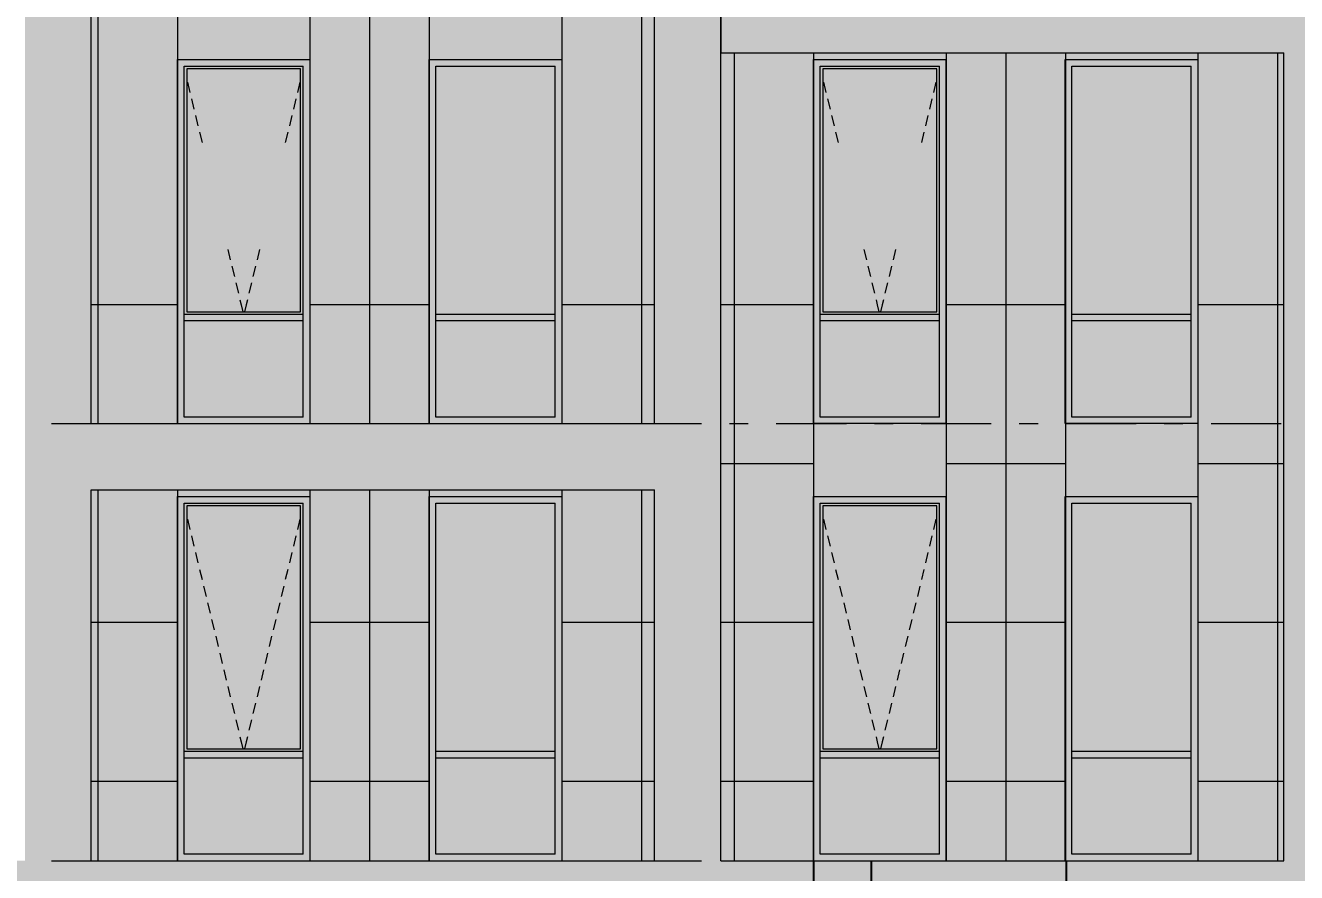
# Model space of a CAD drawing. Header units: millimetres. Extents: x 1499747 to 4230374, y -28481 to 441852.
# Drawn here: x 4030795 to 4040387, y 373938 to 380335 of the extents above; entities that cross this region are included whole.
import ezdxf

# ---------------------------------------------------------------- set-up
doc = ezdxf.new("R2010")
doc.units = ezdxf.units.MM
doc.header["$MEASUREMENT"] = 0
doc.layers.add('FTP Cable', color=130, linetype='Continuous', lineweight=30)
doc.layers.add('Чертеж и Рисунок', color=7, linetype='Continuous')
doc.dimstyles.get("Standard").update_dxf_attribs({"dimtxt": 0.18, "dimasz": 0.18, "dimexe": 0.18, "dimexo": 0.0625, "dimgap": 0.09, "dimtad": 0, "dimtih": 1, "dimtoh": 1, "dimdec": 4, "dimzin": 0, "dimdsep": 46, "dimtxsty": 'Standard', "dimcen": 0.09, "dimadec": 0, "dimazin": 0, "dimtfac": 1, "dimtdec": 4, "dimtofl": 0, "dimtmove": 0, "dimatfit": 3, "dimfxl": 1, "dimtolj": 1, "dimtzin": 0, "dimarcsym": 0})

# ---------------------------------------------------------------- blocks, each defined once
blk = doc.blocks.new('*D1146')
at = {"layer": 'Defpoints', "color": 0, "lineweight": 30, "transparency": 16777216}
for p in [(4037175.8, 374028.4), (4038647.4, 374028.4), (4038647.4, 373687.9)]:
    blk.add_point(p, dxfattribs=at)
at = {"layer": 'FTP Cable', "color": 0, "lineweight": -2, "transparency": 16777216}
for p, q in [((4037175.8, 374028.3), (4037175.8, 373687.7)), ((4038647.4, 374028.3), (4038647.4, 373687.7)), ((4037176, 373687.9), (4037494.9, 373687.9)), ((4038647.3, 373687.9), (4038328.4, 373687.9))]:
    blk.add_line(p, q, dxfattribs=at)
at = {"layer": 'FTP Cable', "color": 0, "lineweight": 30, "transparency": 16777216}
for points in [[(4037176, 373688), (4037176, 373687.9), (4037175.8, 373687.9)], [(4038647.3, 373688), (4038647.3, 373687.9), (4038647.4, 373687.9)]]:
    blk.add_solid(points, dxfattribs=at)
at = {"layer": 'FTP Cable', "color": 0, "lineweight": 25, "transparency": 16777216, "insert": (4037911.6, 373687.9), "char_height": 250, "attachment_point": 5}
blk.add_mtext('\\A1;1472', dxfattribs=at)
blk = doc.blocks.new('*D1147')
at = {"layer": 'Defpoints', "color": 0, "lineweight": 30, "transparency": 16777216}
for p in [(4036742.5, 374028.4), (4037175.8, 374028.4), (4036742.5, 373687.9)]:
    blk.add_point(p, dxfattribs=at)
at = {"layer": 'FTP Cable', "color": 0, "lineweight": -2, "transparency": 16777216}
for p, q in [((4036742.5, 374028.3), (4036742.5, 373687.7)), ((4037175.8, 374028.3), (4037175.8, 373687.7)), ((4036742.5, 373687.9), (4036742.4, 373687.9)), ((4037175.6, 373687.9), (4036742.7, 373687.9))]:
    blk.add_line(p, q, dxfattribs=at)
at = {"layer": 'FTP Cable', "color": 0, "lineweight": 30, "transparency": 16777216}
for points in [[(4036742.7, 373688), (4036742.7, 373687.9), (4036742.5, 373687.9)], [(4037175.6, 373688), (4037175.6, 373687.9), (4037175.8, 373687.9)]]:
    blk.add_solid(points, dxfattribs=at)
at = {"layer": 'FTP Cable', "color": 0, "lineweight": 25, "transparency": 16777216, "insert": (4036408.9, 373687.9), "char_height": 250, "attachment_point": 5}
blk.add_mtext('\\A1;433', dxfattribs=at)

msp = doc.modelspace()

# ---------------------------------------------------------------- hatches: boundary and pattern name
at = {"layer": 'Чертеж и Рисунок', "linetype": 'Continuous', "lineweight": 0, "true_color": 0xbc9a89}
for points in [[(4030792.03753, 399928.41141), (4030792.03753, 374028.37184), (4031292.0383, 374028.37184), (4031292.0383, 399928.41141)], [(4035541.34479, 399928.41141), (4035541.34479, 374028.37184), (4036041.34555, 374028.37184), (4036041.34555, 399928.41141)], [(4040791.65281, 399928.41141), (4040291.65205, 399928.41141), (4040291.65205, 374028.37184), (4040791.65281, 374028.37184)], [(4036042.04555, 380628.38193), (4036042.04555, 380128.38116), (4040291.65205, 380128.38116), (4040291.65205, 380628.38193)], [(4031292.0383, 376828.37612), (4035541.34479, 376828.37612), (4035541.34479, 377328.37688), (4031292.0383, 377328.37688)], [(4044991.95923, 374028.37184), (4021741.89371, 374028.37184), (4021741.89371, 373528.37108), (4044991.95923, 373528.37108)]]:
    msp.add_hatch(color=33, dxfattribs=at).paths.add_polyline_path(points)
at = {"layer": 'Чертеж и Рисунок', "linetype": 'Continuous', "lineweight": 0, "true_color": 0xffffff}
h = msp.add_hatch(color=7, dxfattribs=at)
h.paths.add_polyline_path([(4036041.34555, 374028.37184), (4036741.34658, 374028.37184), (4036741.34658, 376778.37603), (4037741.3482, 376778.37603), (4037741.3482, 374028.37184), (4038641.64958, 374028.37184), (4038641.64958, 376778.37603), (4039641.65102, 376778.37603), (4039641.65102, 374028.37184), (4040291.65213, 374028.37184), (4040291.65213, 380128.38123), (4036042.04557, 380128.38123), (4036042.04557, 380628.38186), (4036741.34658, 380628.38186), (4036741.34658, 383378.38604), (4037741.3482, 383378.38604), (4037741.3482, 380628.38186), (4038641.64958, 380628.38186), (4038641.64958, 383378.38604), (4039641.65102, 383378.38604), (4039641.65102, 380628.38186), (4040291.65213, 380628.38186), (4040291.65213, 386728.39125), (4036041.34555, 386728.39125)])
h.paths.add_polyline_path([(4037741.3482, 383928.38696), (4036741.34658, 383928.38696), (4036741.34658, 386678.39115), (4037741.3482, 386678.39115)], flags=0)
h.paths.add_polyline_path([(4037741.3482, 377328.37694), (4036741.34658, 377328.37694), (4036741.34658, 380078.38113), (4037741.3482, 380078.38113)], flags=0)
h.paths.add_polyline_path([(4039641.65102, 383928.38696), (4038641.64958, 383928.38696), (4038641.64958, 386678.39115), (4039641.65102, 386678.39115)], flags=0)
h.paths.add_polyline_path([(4039641.65102, 377328.37694), (4038641.64958, 377328.37694), (4038641.64958, 380078.38113), (4039641.65102, 380078.38113)], flags=0)
h = msp.add_hatch(color=7, dxfattribs=at)
h.paths.add_polyline_path([(4031292.0383, 377328.37688), (4031941.63928, 377328.37688), (4031941.63928, 380078.38107), (4032941.64084, 380078.38107), (4032941.64084, 377328.37688), (4033841.94223, 377328.37688), (4033841.94223, 380078.38107), (4034841.94371, 380078.38107), (4034841.94371, 377328.37688), (4035541.34478, 377328.37688), (4035541.34478, 383428.3862), (4031292.0383, 383428.3862)])
h.paths.add_polyline_path([(4032941.64084, 380628.38196), (4031941.63928, 380628.38196), (4031941.63928, 383378.38614), (4032941.64084, 383378.38614)], flags=0)
h.paths.add_polyline_path([(4033841.94223, 383378.38614), (4034841.94371, 383378.38614), (4034841.94371, 380628.38196), (4033841.94223, 380628.38196)], flags=0)
at = {"layer": 'Чертеж и Рисунок', "linetype": 'Continuous', "lineweight": 0, "true_color": 0x2e2e2e}
for points in [[(4031941.63929, 379728.38055), (4031991.63937, 379728.38055), (4031991.63937, 380028.38101), (4031941.63929, 380078.38109)], [(4032441.64005, 380078.38109), (4031941.63929, 380078.38109), (4031991.63937, 380028.38101), (4032441.64005, 380028.38101)], [(4032441.64005, 380078.38109), (4032441.64005, 380028.38101), (4032891.64074, 380028.38101), (4032941.64082, 380078.38109)], [(4032941.64082, 379728.38055), (4032941.64082, 380078.38109), (4032891.64074, 380028.38101), (4032891.64074, 379728.38055)], [(4033841.94219, 379728.38055), (4033891.94227, 379728.38055), (4033891.94227, 380028.38101), (4033841.94219, 380078.38109)], [(4034341.94296, 380078.38109), (4033841.94219, 380078.38109), (4033891.94227, 380028.38101), (4034341.94296, 380028.38101)], [(4034341.94296, 380078.38109), (4034341.94296, 380028.38101), (4034791.94364, 380028.38101), (4034841.94372, 380078.38109)], [(4034841.94372, 379728.38055), (4034841.94372, 380078.38109), (4034791.94364, 380028.38101), (4034791.94364, 379728.38055)], [(4036741.34662, 379728.38055), (4036791.3467, 379728.38055), (4036791.3467, 380028.38101), (4036741.34662, 380078.38109)], [(4037241.34739, 380078.38109), (4036741.34662, 380078.38109), (4036791.3467, 380028.38101), (4037241.34739, 380028.38101)], [(4037241.34739, 380028.38101), (4037691.34807, 380028.38101), (4037741.34815, 380078.38109), (4037241.34739, 380078.38109)], [(4037741.34815, 379728.38055), (4037741.34815, 380078.38109), (4037691.34807, 380028.38101), (4037691.34807, 379728.38055)], [(4038641.64953, 379728.38055), (4038691.6496, 379728.38055), (4038691.6496, 380028.38101), (4038641.64953, 380078.38109)], [(4039141.65029, 380078.38109), (4038641.64953, 380078.38109), (4038691.6496, 380028.38101), (4039141.65029, 380028.38101)], [(4039141.65029, 380078.38109), (4039141.65029, 380028.38101), (4039591.65098, 380028.38101), (4039641.65105, 380078.38109)], [(4039641.65105, 379728.38055), (4039641.65105, 380078.38109), (4039591.65098, 380028.38101), (4039591.65098, 379728.38055)], [(4031941.63929, 378328.37841), (4031991.63937, 378328.37841), (4031991.63937, 379728.38055), (4031941.63929, 379728.38055)], [(4032941.64082, 378328.37841), (4032941.64082, 379728.38055), (4032891.64074, 379728.38055), (4032891.64074, 378328.37841)], [(4033841.94219, 378328.37841), (4033891.94227, 378328.37841), (4033891.94227, 379728.38055), (4033841.94219, 379728.38055)], [(4034841.94372, 378328.37841), (4034841.94372, 379728.38055), (4034791.94364, 379728.38055), (4034791.94364, 378328.37841)], [(4036741.34662, 378328.37841), (4036791.3467, 378328.37841), (4036791.3467, 379728.38055), (4036741.34662, 379728.38055)], [(4037741.34815, 378328.37841), (4037741.34815, 379728.38055), (4037691.34807, 379728.38055), (4037691.34807, 378328.37841)], [(4038641.64953, 378328.37841), (4038691.6496, 378328.37841), (4038691.6496, 379728.38055), (4038641.64953, 379728.38055)], [(4039641.65105, 378328.37841), (4039641.65105, 379728.38055), (4039591.65098, 379728.38055), (4039591.65098, 378328.37841)], [(4031941.63929, 378128.37811), (4031991.63937, 378128.37811), (4031991.63937, 378328.37841), (4031941.63929, 378328.37841)], [(4032941.64082, 378128.37811), (4032941.64082, 378328.37841), (4032891.64074, 378328.37841), (4032891.64074, 378128.37811)], [(4033841.94219, 378128.37811), (4033891.94227, 378128.37811), (4033891.94227, 378328.37841), (4033841.94219, 378328.37841)], [(4034841.94372, 378128.37811), (4034841.94372, 378328.37841), (4034791.94364, 378328.37841), (4034791.94364, 378128.37811)], [(4036741.34662, 378128.37811), (4036791.3467, 378128.37811), (4036791.3467, 378328.37841), (4036741.34662, 378328.37841)], [(4037741.34815, 378128.37811), (4037741.34815, 378328.37841), (4037691.34807, 378328.37841), (4037691.34807, 378128.37811)], [(4038641.64953, 378128.37811), (4038691.6496, 378128.37811), (4038691.6496, 378328.37841), (4038641.64953, 378328.37841)], [(4039641.65105, 378128.37811), (4039641.65105, 378328.37841), (4039591.65098, 378328.37841), (4039591.65098, 378128.37811)], [(4031941.63929, 378128.37811), (4031941.63929, 377328.37688), (4031991.63937, 377378.37696), (4031991.63937, 378128.37811)], [(4031991.63937, 378103.37807), (4032441.64005, 378103.37807), (4032441.64005, 378153.37814), (4031991.63937, 378153.37814)], [(4032441.64005, 378153.37814), (4032441.64005, 378103.37807), (4032891.64074, 378103.37807), (4032891.64074, 378153.37814)], [(4032941.64082, 378128.37811), (4032891.64074, 378128.37811), (4032891.64074, 377378.37696), (4032941.64082, 377328.37688)], [(4033841.94219, 378128.37811), (4033841.94219, 377328.37688), (4033891.94227, 377378.37696), (4033891.94227, 378128.37811)], [(4033891.94227, 378103.37807), (4034341.94296, 378103.37807), (4034341.94296, 378153.37814), (4033891.94227, 378153.37814)], [(4034341.94296, 378153.37814), (4034341.94296, 378103.37807), (4034791.94364, 378103.37807), (4034791.94364, 378153.37814)], [(4034841.94372, 378128.37811), (4034791.94364, 378128.37811), (4034791.94364, 377378.37696), (4034841.94372, 377328.37688)], [(4036741.34662, 378128.37811), (4036741.34662, 377328.37688), (4036791.3467, 377378.37696), (4036791.3467, 378128.37811)], [(4036791.3467, 378103.37807), (4037241.34739, 378103.37807), (4037241.34739, 378153.37814), (4036791.3467, 378153.37814)], [(4037241.34739, 378103.37807), (4037691.34807, 378103.37807), (4037691.34807, 378153.37814), (4037241.34739, 378153.37814)], [(4037741.34815, 378128.37811), (4037691.34807, 378128.37811), (4037691.34807, 377378.37696), (4037741.34815, 377328.37688)], [(4038641.64953, 378128.37811), (4038641.64953, 377328.37688), (4038691.6496, 377378.37696), (4038691.6496, 378128.37811)], [(4038691.6496, 378103.37807), (4039141.65029, 378103.37807), (4039141.65029, 378153.37814), (4038691.6496, 378153.37814)], [(4039141.65029, 378153.37814), (4039141.65029, 378103.37807), (4039591.65098, 378103.37807), (4039591.65098, 378153.37814)], [(4039641.65105, 378128.37811), (4039591.65098, 378128.37811), (4039591.65098, 377378.37696), (4039641.65105, 377328.37688)], [(4032441.64005, 377328.37688), (4032441.64005, 377378.37696), (4031991.63937, 377378.37696), (4031941.63929, 377328.37688)], [(4032441.64005, 377328.37688), (4032941.64082, 377328.37688), (4032891.64074, 377378.37696), (4032441.64005, 377378.37696)], [(4034341.94296, 377328.37688), (4034341.94296, 377378.37696), (4033891.94227, 377378.37696), (4033841.94219, 377328.37688)], [(4034341.94296, 377328.37688), (4034841.94372, 377328.37688), (4034791.94364, 377378.37696), (4034341.94296, 377378.37696)], [(4037241.34739, 377328.37688), (4037241.34739, 377378.37696), (4036791.3467, 377378.37696), (4036741.34662, 377328.37688)], [(4037241.34739, 377378.37696), (4037241.34739, 377328.37688), (4037741.34815, 377328.37688), (4037691.34807, 377378.37696)], [(4039141.65029, 377328.37688), (4039141.65029, 377378.37696), (4038691.6496, 377378.37696), (4038641.64953, 377328.37688)], [(4039141.65029, 377328.37688), (4039641.65105, 377328.37688), (4039591.65098, 377378.37696), (4039141.65029, 377378.37696)], [(4031941.63929, 376428.37551), (4031991.63937, 376428.37551), (4031991.63937, 376728.37597), (4031941.63929, 376778.37604)], [(4032441.64005, 376778.37604), (4031941.63929, 376778.37604), (4031991.63937, 376728.37597), (4032441.64005, 376728.37597)], [(4032441.64005, 376778.37604), (4032441.64005, 376728.37597), (4032891.64074, 376728.37597), (4032941.64082, 376778.37604)], [(4032941.64082, 376428.37551), (4032941.64082, 376778.37604), (4032891.64074, 376728.37597), (4032891.64074, 376428.37551)], [(4033841.94219, 376428.37551), (4033891.94227, 376428.37551), (4033891.94227, 376728.37597), (4033841.94219, 376778.37604)], [(4034341.94296, 376778.37604), (4033841.94219, 376778.37604), (4033891.94227, 376728.37597), (4034341.94296, 376728.37597)], [(4034341.94296, 376778.37604), (4034341.94296, 376728.37597), (4034791.94364, 376728.37597), (4034841.94372, 376778.37604)], [(4034841.94372, 376428.37551), (4034841.94372, 376778.37604), (4034791.94364, 376728.37597), (4034791.94364, 376428.37551)], [(4036741.34662, 376428.37551), (4036791.3467, 376428.37551), (4036791.3467, 376728.37597), (4036741.34662, 376778.37604)], [(4037241.34739, 376778.37604), (4036741.34662, 376778.37604), (4036791.3467, 376728.37597), (4037241.34739, 376728.37597)], [(4037241.34739, 376728.37597), (4037691.34807, 376728.37597), (4037741.34815, 376778.37604), (4037241.34739, 376778.37604)], [(4037741.34815, 376428.37551), (4037741.34815, 376778.37604), (4037691.34807, 376728.37597), (4037691.34807, 376428.37551)], [(4038641.64953, 376428.37551), (4038691.6496, 376428.37551), (4038691.6496, 376728.37597), (4038641.64953, 376778.37604)], [(4039141.65029, 376778.37604), (4038641.64953, 376778.37604), (4038691.6496, 376728.37597), (4039141.65029, 376728.37597)], [(4039141.65029, 376778.37604), (4039141.65029, 376728.37597), (4039591.65098, 376728.37597), (4039641.65105, 376778.37604)], [(4039641.65105, 376428.37551), (4039641.65105, 376778.37604), (4039591.65098, 376728.37597), (4039591.65098, 376428.37551)], [(4031941.63929, 375028.37337), (4031991.63937, 375028.37337), (4031991.63937, 376428.37551), (4031941.63929, 376428.37551)], [(4032941.64082, 375028.37337), (4032941.64082, 376428.37551), (4032891.64074, 376428.37551), (4032891.64074, 375028.37337)], [(4033841.94219, 375028.37337), (4033891.94227, 375028.37337), (4033891.94227, 376428.37551), (4033841.94219, 376428.37551)], [(4034841.94372, 375028.37337), (4034841.94372, 376428.37551), (4034791.94364, 376428.37551), (4034791.94364, 375028.37337)], [(4036741.34662, 375028.37337), (4036791.3467, 375028.37337), (4036791.3467, 376428.37551), (4036741.34662, 376428.37551)], [(4037741.34815, 375028.37337), (4037741.34815, 376428.37551), (4037691.34807, 376428.37551), (4037691.34807, 375028.37337)], [(4038641.64953, 375028.37337), (4038691.6496, 375028.37337), (4038691.6496, 376428.37551), (4038641.64953, 376428.37551)], [(4039641.65105, 375028.37337), (4039641.65105, 376428.37551), (4039591.65098, 376428.37551), (4039591.65098, 375028.37337)], [(4031941.63929, 374828.37307), (4031991.63937, 374828.37307), (4031991.63937, 375028.37337), (4031941.63929, 375028.37337)], [(4032941.64082, 374828.37307), (4032941.64082, 375028.37337), (4032891.64074, 375028.37337), (4032891.64074, 374828.37307)], [(4033841.94219, 374828.37307), (4033891.94227, 374828.37307), (4033891.94227, 375028.37337), (4033841.94219, 375028.37337)], [(4034841.94372, 374828.37307), (4034841.94372, 375028.37337), (4034791.94364, 375028.37337), (4034791.94364, 374828.37307)], [(4036741.34662, 374828.37307), (4036791.3467, 374828.37307), (4036791.3467, 375028.37337), (4036741.34662, 375028.37337)], [(4037741.34815, 374828.37307), (4037741.34815, 375028.37337), (4037691.34807, 375028.37337), (4037691.34807, 374828.37307)], [(4038641.64953, 374828.37307), (4038691.6496, 374828.37307), (4038691.6496, 375028.37337), (4038641.64953, 375028.37337)], [(4039641.65105, 374828.37307), (4039641.65105, 375028.37337), (4039591.65098, 375028.37337), (4039591.65098, 374828.37307)], [(4031991.63937, 374803.37303), (4032441.64005, 374803.37303), (4032441.64005, 374853.3731), (4031991.63937, 374853.3731)], [(4032441.64005, 374853.3731), (4032441.64005, 374803.37303), (4032891.64074, 374803.37303), (4032891.64074, 374853.3731)], [(4033891.94227, 374803.37303), (4034341.94296, 374803.37303), (4034341.94296, 374853.3731), (4033891.94227, 374853.3731)], [(4034341.94296, 374853.3731), (4034341.94296, 374803.37303), (4034791.94364, 374803.37303), (4034791.94364, 374853.3731)], [(4036791.3467, 374803.37303), (4037241.34739, 374803.37303), (4037241.34739, 374853.3731), (4036791.3467, 374853.3731)], [(4037241.34739, 374803.37303), (4037691.34807, 374803.37303), (4037691.34807, 374853.3731), (4037241.34739, 374853.3731)], [(4038691.6496, 374803.37303), (4039141.65029, 374803.37303), (4039141.65029, 374853.3731), (4038691.6496, 374853.3731)], [(4039141.65029, 374853.3731), (4039141.65029, 374803.37303), (4039591.65098, 374803.37303), (4039591.65098, 374853.3731)], [(4031941.63929, 374828.37307), (4031941.63929, 374028.37184), (4031991.63937, 374078.37192), (4031991.63937, 374828.37307)], [(4032941.64082, 374828.37307), (4032891.64074, 374828.37307), (4032891.64074, 374078.37192), (4032941.64082, 374028.37184)], [(4033841.94219, 374828.37307), (4033841.94219, 374028.37184), (4033891.94227, 374078.37192), (4033891.94227, 374828.37307)], [(4034841.94372, 374828.37307), (4034791.94364, 374828.37307), (4034791.94364, 374078.37192), (4034841.94372, 374028.37184)], [(4036741.34662, 374828.37307), (4036741.34662, 374028.37184), (4036791.3467, 374078.37192), (4036791.3467, 374828.37307)], [(4037741.34815, 374828.37307), (4037691.34807, 374828.37307), (4037691.34807, 374078.37192), (4037741.34815, 374028.37184)], [(4038641.64953, 374828.37307), (4038641.64953, 374028.37184), (4038691.6496, 374078.37192), (4038691.6496, 374828.37307)], [(4039641.65105, 374828.37307), (4039591.65098, 374828.37307), (4039591.65098, 374078.37192), (4039641.65105, 374028.37184)], [(4032441.64005, 374028.37184), (4032441.64005, 374078.37192), (4031991.63937, 374078.37192), (4031941.63929, 374028.37184)], [(4032441.64005, 374028.37184), (4032941.64082, 374028.37184), (4032891.64074, 374078.37192), (4032441.64005, 374078.37192)], [(4034341.94296, 374028.37184), (4034341.94296, 374078.37192), (4033891.94227, 374078.37192), (4033841.94219, 374028.37184)], [(4034341.94296, 374028.37184), (4034841.94372, 374028.37184), (4034791.94364, 374078.37192), (4034341.94296, 374078.37192)], [(4037241.34739, 374028.37184), (4037241.34739, 374078.37192), (4036791.3467, 374078.37192), (4036741.34662, 374028.37184)], [(4037241.34739, 374078.37192), (4037241.34739, 374028.37184), (4037741.34815, 374028.37184), (4037691.34807, 374078.37192)], [(4039141.65029, 374028.37184), (4039141.65029, 374078.37192), (4038691.6496, 374078.37192), (4038641.64953, 374028.37184)], [(4039141.65029, 374028.37184), (4039641.65105, 374028.37184), (4039591.65098, 374078.37192), (4039141.65029, 374078.37192)]]:
    msp.add_hatch(color=250, dxfattribs=at).paths.add_polyline_path(points)
at = {"layer": 'Чертеж и Рисунок', "linetype": 'Continuous', "lineweight": 0, "true_color": 0xf7fdff}
for points in [[(4031991.63937, 378153.37814), (4032011.6394, 378173.37818), (4032011.6394, 380008.38098), (4031991.63937, 380028.38101)], [(4032891.64074, 380028.38101), (4031991.63937, 380028.38101), (4032011.6394, 380008.38098), (4032871.64071, 380008.38098)], [(4032891.64074, 378153.37814), (4032891.64074, 380028.38101), (4032871.64071, 380008.38098), (4032871.64071, 378173.37818)], [(4036791.3467, 378153.37814), (4036811.34673, 378173.37818), (4036811.34673, 380008.38098), (4036791.3467, 380028.38101)], [(4037691.34807, 380028.38101), (4036791.3467, 380028.38101), (4036811.34673, 380008.38098), (4037671.34804, 380008.38098)], [(4037671.34804, 380008.38098), (4037671.34804, 378173.37818), (4037691.34807, 378153.37814), (4037691.34807, 380028.38101)], [(4032891.64074, 378153.37814), (4032871.64071, 378173.37818), (4032011.6394, 378173.37818), (4031991.63937, 378153.37814)], [(4036811.34673, 378173.37818), (4036791.3467, 378153.37814), (4037691.34807, 378153.37814), (4037671.34804, 378173.37818)], [(4031991.63937, 374853.3731), (4032011.6394, 374873.37313), (4032011.6394, 376708.37594), (4031991.63937, 376728.37597)], [(4032891.64074, 376728.37597), (4031991.63937, 376728.37597), (4032011.6394, 376708.37594), (4032871.64071, 376708.37594)], [(4032891.64074, 374853.3731), (4032891.64074, 376728.37597), (4032871.64071, 376708.37594), (4032871.64071, 374873.37313)], [(4036791.3467, 374853.3731), (4036811.34673, 374873.37313), (4036811.34673, 376708.37594), (4036791.3467, 376728.37597)], [(4036791.3467, 376728.37597), (4036811.34673, 376708.37594), (4037671.34804, 376708.37594), (4037691.34807, 376728.37597)], [(4037671.34804, 374873.37313), (4037691.34807, 374853.3731), (4037691.34807, 376728.37597), (4037671.34804, 376708.37594)], [(4032891.64074, 374853.3731), (4032871.64071, 374873.37313), (4032011.6394, 374873.37313), (4031991.63937, 374853.3731)], [(4036791.3467, 374853.3731), (4037691.34807, 374853.3731), (4037671.34804, 374873.37313), (4036811.34673, 374873.37313)]]:
    msp.add_hatch(color=7, dxfattribs=at).paths.add_polyline_path(points)
at = {"layer": 'Чертеж и Рисунок', "linetype": 'Continuous', "lineweight": 0, "true_color": 0x84adf9}
for points in [[(4032011.6394, 378173.37818), (4032871.64071, 378173.37818), (4032871.64071, 380008.38098), (4032011.6394, 380008.38098)], [(4033891.94227, 378153.37814), (4034791.94364, 378153.37814), (4034791.94364, 378328.37841), (4034791.94364, 380028.38101), (4033891.94227, 380028.38101)], [(4036811.34673, 378173.37818), (4037671.34804, 378173.37818), (4037671.34804, 380008.38098), (4036811.34673, 380008.38098)], [(4038691.6496, 378153.37814), (4039591.65098, 378153.37814), (4039591.65098, 378328.37841), (4039591.65098, 379728.38055), (4039591.65098, 380028.38101), (4038691.6496, 380028.38101)], [(4031991.63937, 378103.37807), (4031991.63937, 377378.37696), (4032891.64074, 377378.37696), (4032891.64074, 378103.37807)], [(4033891.94227, 378103.37807), (4033891.94227, 377378.37696), (4034791.94364, 377378.37696), (4034791.94364, 378103.37807)], [(4036791.3467, 377378.37696), (4037691.34807, 377378.37696), (4037691.34807, 378103.37807), (4036791.3467, 378103.37807)], [(4038691.6496, 378103.37807), (4038691.6496, 377378.37696), (4039591.65098, 377378.37696), (4039591.65098, 378103.37807)], [(4032011.6394, 374873.37313), (4032871.64071, 374873.37313), (4032871.64071, 376708.37594), (4032011.6394, 376708.37594)], [(4033891.94227, 374853.3731), (4034791.94364, 374853.3731), (4034791.94364, 375028.37337), (4034791.94364, 376728.37597), (4033891.94227, 376728.37597)], [(4036811.34673, 374873.37313), (4037671.34804, 374873.37313), (4037671.34804, 376708.37594), (4036811.34673, 376708.37594)], [(4038691.6496, 374853.3731), (4039591.65098, 374853.3731), (4039591.65098, 376428.37551), (4039591.65098, 376728.37597), (4038691.6496, 376728.37597)], [(4031991.63937, 374803.37303), (4031991.63937, 374078.37192), (4032891.64074, 374078.37192), (4032891.64074, 374803.37303)], [(4033891.94227, 374803.37303), (4033891.94227, 374078.37192), (4034791.94364, 374078.37192), (4034791.94364, 374803.37303)], [(4036791.3467, 374803.37303), (4036791.3467, 374078.37192), (4037691.34807, 374078.37192), (4037691.34807, 374803.37303)], [(4038691.6496, 374803.37303), (4038691.6496, 374078.37192), (4039591.65098, 374078.37192), (4039591.65098, 374803.37303)]]:
    msp.add_hatch(color=161, dxfattribs=at).paths.add_polyline_path(points)
at = {"layer": 'Чертеж и Рисунок', "linetype": 'Continuous', "lineweight": 0, "true_color": 0xffffff}
msp.add_hatch(color=7, dxfattribs=at).paths.add_polyline_path([(4035541.34479, 376828.37612), (4031292.0383, 376828.37612), (4031292.0383, 374028.37184), (4031941.63929, 374028.37184), (4031941.63929, 376778.37604), (4032941.64082, 376778.37604), (4032941.64082, 374028.37184), (4033841.94219, 374028.37184), (4033841.94219, 376778.37604), (4034841.94372, 376778.37604), (4034841.94372, 374028.37184), (4035541.34479, 374028.37184)])

# ---------------------------------------------------------------- linework, layer by layer
at = {"layer": 'Чертеж и Рисунок', "color": 7, "linetype": 'Continuous', "lineweight": 5}
for points in [[(4036041.34555, 374028.37184), (4036041.34555, 386728.39125)], [(4031292.0383, 377328.37688), (4031292.0383, 383428.3862)], [(4035541.34479, 377328.37688), (4035541.34479, 383428.3862)], [(4036042.04555, 380628.38193), (4036042.04555, 380128.38116)], [(4036042.04555, 380128.38116), (4040291.65205, 380128.38116)], [(4040291.65205, 374028.37184), (4040291.65205, 380128.38116)], [(4031941.63929, 377328.37688), (4031941.63929, 380078.38109)], [(4031941.63929, 380078.38109), (4032941.64082, 380078.38109)], [(4032941.64082, 380078.38109), (4032941.64082, 377328.37688)], [(4033841.94219, 377328.37688), (4033841.94219, 380078.38109)], [(4033841.94219, 380078.38109), (4034841.94372, 380078.38109)], [(4034841.94372, 380078.38109), (4034841.94372, 377328.37688)], [(4036741.34662, 377328.37688), (4036741.34662, 380078.38109)], [(4036741.34662, 380078.38109), (4037741.34815, 380078.38109)], [(4037741.34815, 380078.38109), (4037741.34815, 377328.37688)], [(4038641.64953, 377328.37688), (4038641.64953, 380078.38109)], [(4038641.64953, 380078.38109), (4039641.65105, 380078.38109)], [(4039641.65105, 380078.38109), (4039641.65105, 377328.37688)], [(4031991.63937, 379728.38055), (4031991.63937, 380028.38101)], [(4031991.63937, 380028.38101), (4032441.64005, 380028.38101)], [(4032011.6394, 380008.38098), (4032011.6394, 378173.37818)], [(4032871.64071, 380008.38098), (4032011.6394, 380008.38098)], [(4032441.64005, 380028.38101), (4032891.64074, 380028.38101)], [(4032871.64071, 378173.37818), (4032871.64071, 380008.38098)], [(4032891.64074, 379728.38055), (4032891.64074, 380028.38101)], [(4033891.94227, 379728.38055), (4033891.94227, 380028.38101)], [(4033891.94227, 380028.38101), (4034341.94296, 380028.38101)], [(4034341.94296, 380028.38101), (4034791.94364, 380028.38101)], [(4034791.94364, 379728.38055), (4034791.94364, 380028.38101)], [(4036791.3467, 379728.38055), (4036791.3467, 380028.38101)], [(4036791.3467, 380028.38101), (4037241.34739, 380028.38101)], [(4036811.34673, 380008.38098), (4036811.34673, 378173.37818)], [(4037671.34804, 380008.38098), (4036811.34673, 380008.38098)], [(4037241.34739, 380028.38101), (4037691.34807, 380028.38101)], [(4037671.34804, 378173.37818), (4037671.34804, 380008.38098)], [(4037691.34807, 379728.38055), (4037691.34807, 380028.38101)], [(4038691.6496, 379728.38055), (4038691.6496, 380028.38101)], [(4038691.6496, 380028.38101), (4039141.65029, 380028.38101)], [(4039141.65029, 380028.38101), (4039591.65098, 380028.38101)], [(4039591.65098, 379728.38055), (4039591.65098, 380028.38101)], [(4031991.63937, 378328.37841), (4031991.63937, 379728.38055)], [(4032891.64074, 378328.37841), (4032891.64074, 379728.38055)], [(4033891.94227, 378328.37841), (4033891.94227, 379728.38055)], [(4034791.94364, 378328.37841), (4034791.94364, 379728.38055)], [(4036791.3467, 378328.37841), (4036791.3467, 379728.38055)], [(4037691.34807, 378328.37841), (4037691.34807, 379728.38055)], [(4038691.6496, 378328.37841), (4038691.6496, 379728.38055)], [(4039591.65098, 378328.37841), (4039591.65098, 379728.38055)], [(4031991.63937, 378153.37814), (4031991.63937, 378328.37841)], [(4032891.64074, 378153.37814), (4032891.64074, 378328.37841)], [(4033891.94227, 378153.37814), (4033891.94227, 378328.37841)], [(4034791.94364, 378153.37814), (4034791.94364, 378328.37841)], [(4036791.3467, 378153.37814), (4036791.3467, 378328.37841)], [(4037691.34807, 378153.37814), (4037691.34807, 378328.37841)], [(4038691.6496, 378153.37814), (4038691.6496, 378328.37841)], [(4039591.65098, 378153.37814), (4039591.65098, 378328.37841)], [(4031991.63937, 378128.37811), (4031991.63937, 378153.37814)], [(4032441.64005, 378153.37814), (4031991.63937, 378153.37814)], [(4031991.63937, 378103.37807), (4031991.63937, 378128.37811)], [(4032011.6394, 378173.37818), (4032871.64071, 378173.37818)], [(4032891.64074, 378153.37814), (4032441.64005, 378153.37814)], [(4032891.64074, 378128.37811), (4032891.64074, 378153.37814)], [(4032891.64074, 378103.37807), (4032891.64074, 378128.37811)], [(4033891.94227, 378128.37811), (4033891.94227, 378153.37814)], [(4034341.94296, 378153.37814), (4033891.94227, 378153.37814)], [(4033891.94227, 378103.37807), (4033891.94227, 378128.37811)], [(4034791.94364, 378153.37814), (4034341.94296, 378153.37814)], [(4034791.94364, 378128.37811), (4034791.94364, 378153.37814)], [(4034791.94364, 378103.37807), (4034791.94364, 378128.37811)], [(4036791.3467, 378128.37811), (4036791.3467, 378153.37814)], [(4037241.34739, 378153.37814), (4036791.3467, 378153.37814)], [(4036791.3467, 378103.37807), (4036791.3467, 378128.37811)], [(4036811.34673, 378173.37818), (4037671.34804, 378173.37818)], [(4037691.34807, 378153.37814), (4037241.34739, 378153.37814)], [(4037691.34807, 378128.37811), (4037691.34807, 378153.37814)], [(4037691.34807, 378103.37807), (4037691.34807, 378128.37811)], [(4038691.6496, 378128.37811), (4038691.6496, 378153.37814)], [(4039141.65029, 378153.37814), (4038691.6496, 378153.37814)], [(4038691.6496, 378103.37807), (4038691.6496, 378128.37811)], [(4039591.65098, 378153.37814), (4039141.65029, 378153.37814)], [(4039591.65098, 378128.37811), (4039591.65098, 378153.37814)], [(4039591.65098, 378103.37807), (4039591.65098, 378128.37811)], [(4031991.63937, 377378.37696), (4031991.63937, 378103.37807)], [(4032441.64005, 378103.37807), (4031991.63937, 378103.37807)], [(4032891.64074, 378103.37807), (4032441.64005, 378103.37807)], [(4032891.64074, 377378.37696), (4032891.64074, 378103.37807)], [(4033891.94227, 377378.37696), (4033891.94227, 378103.37807)], [(4034341.94296, 378103.37807), (4033891.94227, 378103.37807)], [(4034791.94364, 378103.37807), (4034341.94296, 378103.37807)], [(4034791.94364, 377378.37696), (4034791.94364, 378103.37807)], [(4036791.3467, 377378.37696), (4036791.3467, 378103.37807)], [(4037241.34739, 378103.37807), (4036791.3467, 378103.37807)], [(4037691.34807, 378103.37807), (4037241.34739, 378103.37807)], [(4037691.34807, 377378.37696), (4037691.34807, 378103.37807)], [(4038691.6496, 377378.37696), (4038691.6496, 378103.37807)], [(4039141.65029, 378103.37807), (4038691.6496, 378103.37807)], [(4039591.65098, 378103.37807), (4039141.65029, 378103.37807)], [(4039591.65098, 377378.37696), (4039591.65098, 378103.37807)], [(4032441.64005, 377378.37696), (4031991.63937, 377378.37696)], [(4032891.64074, 377378.37696), (4032441.64005, 377378.37696)], [(4034341.94296, 377378.37696), (4033891.94227, 377378.37696)], [(4034791.94364, 377378.37696), (4034341.94296, 377378.37696)], [(4037241.34739, 377378.37696), (4036791.3467, 377378.37696)], [(4037691.34807, 377378.37696), (4037241.34739, 377378.37696)], [(4039141.65029, 377378.37696), (4038691.6496, 377378.37696)], [(4039591.65098, 377378.37696), (4039141.65029, 377378.37696)], [(4031292.0383, 377328.37688), (4035541.34479, 377328.37688)], [(4037741.34815, 377328.37688), (4036741.34662, 377328.37688)], [(4039641.65105, 377328.37688), (4038641.64953, 377328.37688)], [(4031292.0383, 374028.37184), (4031292.0383, 376828.37612)], [(4031292.0383, 376828.37612), (4035541.34479, 376828.37612)], [(4031941.63929, 374028.37184), (4031941.63929, 376778.37604)], [(4031941.63929, 376778.37604), (4032941.64082, 376778.37604)], [(4032941.64082, 376778.37604), (4032941.64082, 374028.37184)], [(4033841.94219, 374028.37184), (4033841.94219, 376778.37604)], [(4033841.94219, 376778.37604), (4034841.94372, 376778.37604)], [(4034841.94372, 376778.37604), (4034841.94372, 374028.37184)], [(4035541.34479, 374028.37184), (4035541.34479, 376828.37612)], [(4036741.34662, 374028.37184), (4036741.34662, 376778.37604)], [(4036741.34662, 376778.37604), (4037741.34815, 376778.37604)], [(4037741.34815, 376778.37604), (4037741.34815, 374028.37184)], [(4038641.64953, 374028.37184), (4038641.64953, 376778.37604)], [(4038641.64953, 376778.37604), (4039641.65105, 376778.37604)], [(4039641.65105, 376778.37604), (4039641.65105, 374028.37184)], [(4031991.63937, 376428.37551), (4031991.63937, 376728.37597)], [(4031991.63937, 376728.37597), (4032441.64005, 376728.37597)], [(4032011.6394, 376708.37594), (4032011.6394, 374873.37313)], [(4032871.64071, 376708.37594), (4032011.6394, 376708.37594)], [(4032441.64005, 376728.37597), (4032891.64074, 376728.37597)], [(4032871.64071, 374873.37313), (4032871.64071, 376708.37594)], [(4032891.64074, 376428.37551), (4032891.64074, 376728.37597)], [(4033891.94227, 376428.37551), (4033891.94227, 376728.37597)], [(4033891.94227, 376728.37597), (4034341.94296, 376728.37597)], [(4034341.94296, 376728.37597), (4034791.94364, 376728.37597)], [(4034791.94364, 376428.37551), (4034791.94364, 376728.37597)], [(4036791.3467, 376428.37551), (4036791.3467, 376728.37597)], [(4036791.3467, 376728.37597), (4037241.34739, 376728.37597)], [(4036811.34673, 376708.37594), (4036811.34673, 374873.37313)], [(4037671.34804, 376708.37594), (4036811.34673, 376708.37594)], [(4037241.34739, 376728.37597), (4037691.34807, 376728.37597)], [(4037671.34804, 374873.37313), (4037671.34804, 376708.37594)], [(4037691.34807, 376428.37551), (4037691.34807, 376728.37597)], [(4038691.6496, 376428.37551), (4038691.6496, 376728.37597)], [(4038691.6496, 376728.37597), (4039141.65029, 376728.37597)], [(4039141.65029, 376728.37597), (4039591.65098, 376728.37597)], [(4039591.65098, 376428.37551), (4039591.65098, 376728.37597)], [(4031991.63937, 375028.37337), (4031991.63937, 376428.37551)], [(4032891.64074, 375028.37337), (4032891.64074, 376428.37551)], [(4033891.94227, 375028.37337), (4033891.94227, 376428.37551)], [(4034791.94364, 375028.37337), (4034791.94364, 376428.37551)], [(4036791.3467, 375028.37337), (4036791.3467, 376428.37551)], [(4037691.34807, 375028.37337), (4037691.34807, 376428.37551)], [(4038691.6496, 375028.37337), (4038691.6496, 376428.37551)], [(4039591.65098, 375028.37337), (4039591.65098, 376428.37551)], [(4031991.63937, 374853.3731), (4031991.63937, 375028.37337)], [(4032891.64074, 374853.3731), (4032891.64074, 375028.37337)], [(4033891.94227, 374853.3731), (4033891.94227, 375028.37337)], [(4034791.94364, 374853.3731), (4034791.94364, 375028.37337)], [(4036791.3467, 374853.3731), (4036791.3467, 375028.37337)], [(4037691.34807, 374853.3731), (4037691.34807, 375028.37337)], [(4038691.6496, 374853.3731), (4038691.6496, 375028.37337)], [(4039591.65098, 374853.3731), (4039591.65098, 375028.37337)], [(4031991.63937, 374828.37307), (4031991.63937, 374853.3731)], [(4032441.64005, 374853.3731), (4031991.63937, 374853.3731)], [(4032011.6394, 374873.37313), (4032871.64071, 374873.37313)], [(4032891.64074, 374853.3731), (4032441.64005, 374853.3731)], [(4032891.64074, 374828.37307), (4032891.64074, 374853.3731)], [(4033891.94227, 374828.37307), (4033891.94227, 374853.3731)], [(4034341.94296, 374853.3731), (4033891.94227, 374853.3731)], [(4034791.94364, 374853.3731), (4034341.94296, 374853.3731)], [(4034791.94364, 374828.37307), (4034791.94364, 374853.3731)], [(4036791.3467, 374828.37307), (4036791.3467, 374853.3731)], [(4037241.34739, 374853.3731), (4036791.3467, 374853.3731)], [(4036811.34673, 374873.37313), (4037671.34804, 374873.37313)], [(4037691.34807, 374853.3731), (4037241.34739, 374853.3731)], [(4037691.34807, 374828.37307), (4037691.34807, 374853.3731)], [(4038691.6496, 374828.37307), (4038691.6496, 374853.3731)], [(4039141.65029, 374853.3731), (4038691.6496, 374853.3731)], [(4039591.65098, 374853.3731), (4039141.65029, 374853.3731)], [(4039591.65098, 374828.37307), (4039591.65098, 374853.3731)], [(4031991.63937, 374803.37303), (4031991.63937, 374828.37307)], [(4031991.63937, 374078.37192), (4031991.63937, 374803.37303)], [(4032441.64005, 374803.37303), (4031991.63937, 374803.37303)], [(4032891.64074, 374803.37303), (4032441.64005, 374803.37303)], [(4032891.64074, 374803.37303), (4032891.64074, 374828.37307)], [(4032891.64074, 374078.37192), (4032891.64074, 374803.37303)], [(4033891.94227, 374803.37303), (4033891.94227, 374828.37307)], [(4033891.94227, 374078.37192), (4033891.94227, 374803.37303)], [(4034341.94296, 374803.37303), (4033891.94227, 374803.37303)], [(4034791.94364, 374803.37303), (4034341.94296, 374803.37303)], [(4034791.94364, 374803.37303), (4034791.94364, 374828.37307)], [(4034791.94364, 374078.37192), (4034791.94364, 374803.37303)], [(4036791.3467, 374803.37303), (4036791.3467, 374828.37307)], [(4036791.3467, 374078.37192), (4036791.3467, 374803.37303)], [(4037241.34739, 374803.37303), (4036791.3467, 374803.37303)], [(4037691.34807, 374803.37303), (4037241.34739, 374803.37303)], [(4037691.34807, 374803.37303), (4037691.34807, 374828.37307)], [(4037691.34807, 374078.37192), (4037691.34807, 374803.37303)], [(4038691.6496, 374803.37303), (4038691.6496, 374828.37307)], [(4038691.6496, 374078.37192), (4038691.6496, 374803.37303)], [(4039141.65029, 374803.37303), (4038691.6496, 374803.37303)], [(4039591.65098, 374803.37303), (4039141.65029, 374803.37303)], [(4039591.65098, 374803.37303), (4039591.65098, 374828.37307)], [(4039591.65098, 374078.37192), (4039591.65098, 374803.37303)], [(4031292.0383, 374028.37184), (4035541.34479, 374028.37184)], [(4032441.64005, 374078.37192), (4031991.63937, 374078.37192)], [(4032891.64074, 374078.37192), (4032441.64005, 374078.37192)], [(4034341.94296, 374078.37192), (4033891.94227, 374078.37192)], [(4034791.94364, 374078.37192), (4034341.94296, 374078.37192)], [(4036041.34555, 374028.37184), (4040291.65205, 374028.37184)], [(4037241.34739, 374078.37192), (4036791.3467, 374078.37192)], [(4037691.34807, 374078.37192), (4037241.34739, 374078.37192)], [(4039141.65029, 374078.37192), (4038691.6496, 374078.37192)], [(4039591.65098, 374078.37192), (4039141.65029, 374078.37192)]]:
    msp.add_lwpolyline(points, dxfattribs=at)
at = {"layer": 'Чертеж и Рисунок', "color": 253, "linetype": 'Continuous', "lineweight": 5, "true_color": 0xaaaaaa}
for points in [[(4031342.33837, 383428.3862), (4031342.33837, 377328.37688)], [(4032941.74082, 383428.3862), (4032941.74082, 377328.37688)], [(4033392.24151, 383428.3862), (4033392.24151, 377328.37688)], [(4035442.54464, 383428.3862), (4035442.54464, 377328.37688)], [(4031942.33929, 380628.38193), (4031942.33929, 380078.38109)], [(4033842.54219, 380628.38193), (4033842.54219, 380078.38109)], [(4034841.94372, 380628.38193), (4034841.94372, 380078.38109)], [(4036142.94571, 380128.38116), (4036142.94571, 374028.37184)], [(4036742.54662, 380128.38116), (4036742.54662, 380078.38109)], [(4037741.94815, 380128.38116), (4037741.94815, 374028.37184)], [(4038192.84884, 380128.38116), (4038192.84884, 374028.37184)], [(4038642.54953, 380128.38116), (4038642.54953, 380078.38109)], [(4039641.95105, 380128.38116), (4039641.95105, 374028.37184)], [(4040242.55197, 380128.38116), (4040242.55197, 374028.37184)], [(4031942.33929, 380078.38109), (4031942.33929, 377328.37688)], [(4033842.54219, 380078.38109), (4033842.54219, 377328.37688)], [(4034841.94372, 380078.38109), (4034841.94372, 377328.37688)], [(4036742.54662, 380078.38109), (4036742.54662, 377328.37688)], [(4038642.54953, 380078.38109), (4038642.54953, 377328.37688)], [(4031292.0383, 378228.17826), (4031941.63929, 378228.17826)], [(4032941.74082, 378228.17826), (4033841.54219, 378228.17826)], [(4034841.94372, 378228.17826), (4035541.34479, 378228.17826)], [(4036041.34555, 378228.17826), (4036741.34662, 378228.17826)], [(4037741.34815, 378228.17826), (4038641.14953, 378228.17826)], [(4039641.65105, 378228.17826), (4040291.65205, 378228.17826)], [(4036742.54662, 377328.37688), (4036742.54662, 376778.37604)], [(4038642.54953, 377328.37688), (4038642.54953, 376778.37604)], [(4036041.34555, 377028.17643), (4036741.34662, 377028.17643)], [(4037741.34815, 377028.17643), (4038641.14953, 377028.17643)], [(4039641.65105, 377028.17643), (4040291.65205, 377028.17643)], [(4031342.33837, 376828.37612), (4031342.33837, 374028.37184)], [(4031942.33929, 376828.37612), (4031942.33929, 376778.37604)], [(4031942.33929, 376778.37604), (4031942.33929, 374028.37184)], [(4032941.74082, 376828.37612), (4032941.74082, 374028.37184)], [(4033392.24151, 376828.37612), (4033392.24151, 374028.37184)], [(4033842.54219, 376828.37612), (4033842.54219, 376778.37604)], [(4033842.54219, 376778.37604), (4033842.54219, 374028.37184)], [(4034841.94372, 376828.37612), (4034841.94372, 376778.37604)], [(4034841.94372, 376778.37604), (4034841.94372, 374028.37184)], [(4035442.54464, 376828.37612), (4035442.54464, 374028.37184)], [(4036742.54662, 376778.37604), (4036742.54662, 374028.37184)], [(4038642.54953, 376778.37604), (4038642.54953, 374028.37184)], [(4031292.0383, 375828.17459), (4031941.63929, 375828.17459)], [(4032941.74082, 375828.17459), (4033841.54219, 375828.17459)], [(4034841.94372, 375828.17459), (4035541.34479, 375828.17459)], [(4036041.34555, 375828.17459), (4036741.34662, 375828.17459)], [(4037741.34815, 375828.17459), (4038641.14953, 375828.17459)], [(4039641.65105, 375828.17459), (4040291.65205, 375828.17459)], [(4031292.0383, 374628.17276), (4031941.63929, 374628.17276)], [(4032941.74082, 374628.17276), (4033841.54219, 374628.17276)], [(4034841.94372, 374628.17276), (4035541.34479, 374628.17276)], [(4036041.34555, 374628.17276), (4036741.34662, 374628.17276)], [(4037741.34815, 374628.17276), (4038641.14953, 374628.17276)], [(4039641.65105, 374628.17276), (4040291.65205, 374628.17276)]]:
    msp.add_lwpolyline(points, dxfattribs=at)
at = {"layer": 'Чертеж и Рисунок', "color": 23, "linetype": 'Continuous', "lineweight": 5, "true_color": 0xbf8080}
for points in [[(4032017.13941, 379907.08082), (4032035.93943, 379829.28071)], [(4032866.1407, 379907.08082), (4032847.34067, 379829.28071)], [(4036816.94674, 379907.08082), (4036835.64677, 379829.28071)], [(4037665.84804, 379907.08082), (4037647.14801, 379829.28071)], [(4032047.63945, 379780.68063), (4032066.43948, 379702.88051)], [(4032835.64066, 379780.68063), (4032816.84063, 379702.88051)], [(4036847.44679, 379780.68063), (4036866.14681, 379702.88051)], [(4037635.34799, 379780.68063), (4037616.64796, 379702.88051)], [(4032078.1395, 379654.28044), (4032096.93953, 379576.58032)], [(4032805.14061, 379654.28044), (4032786.34058, 379576.58032)], [(4036877.94683, 379654.28044), (4036896.64686, 379576.58032)], [(4037604.84794, 379654.28044), (4037586.14791, 379576.58032)], [(4032108.63955, 379527.98024), (4032127.43957, 379450.18013)], [(4032774.64056, 379527.98024), (4032755.84053, 379450.18013)], [(4036908.44688, 379527.98024), (4036927.14691, 379450.18013)], [(4037574.3479, 379527.98024), (4037555.64787, 379450.18013)], [(4032322.13987, 378643.37889), (4032340.9399, 378565.57877)], [(4032561.04024, 378643.37889), (4032542.34021, 378565.57877)], [(4037121.9472, 378643.37889), (4037140.74723, 378565.57877)], [(4037360.84757, 378643.37889), (4037342.04754, 378565.57877)], [(4032352.63992, 378516.9787), (4032371.43995, 378439.17858)], [(4032530.54019, 378516.9787), (4032511.84016, 378439.17858)], [(4037152.44725, 378516.9787), (4037171.24728, 378439.17858)], [(4037330.34752, 378516.9787), (4037311.54749, 378439.17858)], [(4032383.13996, 378390.57851), (4032401.93999, 378312.87839)], [(4032500.04014, 378390.57851), (4032481.34011, 378312.87839)], [(4037182.9473, 378390.57851), (4037201.74733, 378312.87839)], [(4037299.84748, 378390.57851), (4037281.04745, 378312.87839)], [(4032413.64001, 378264.27831), (4032422.84003, 378226.17826)], [(4032422.84003, 378226.17826), (4032435.54004, 378173.37818)], [(4032460.44008, 378226.17826), (4032447.64006, 378173.37818)], [(4032469.5401, 378264.27831), (4032460.44008, 378226.17826)], [(4037213.44734, 378264.27831), (4037222.64736, 378226.17826)], [(4037222.64736, 378226.17826), (4037235.34738, 378173.37818)], [(4037260.14742, 378226.17826), (4037247.4474, 378173.37818)], [(4037269.34743, 378264.27831), (4037260.14742, 378226.17826)], [(4032017.13941, 376607.07578), (4032035.93943, 376529.27566)], [(4032866.1407, 376607.07578), (4032847.34067, 376529.27566)], [(4036816.94674, 376607.07578), (4036835.64677, 376529.27566)], [(4037665.84804, 376607.07578), (4037647.14801, 376529.27566)], [(4032047.63945, 376480.67559), (4032066.43948, 376402.87547)], [(4032835.64066, 376480.67559), (4032816.84063, 376402.87547)], [(4036847.44679, 376480.67559), (4036866.14681, 376402.87547)], [(4037635.34799, 376480.67559), (4037616.64796, 376402.87547)], [(4032078.1395, 376354.2754), (4032096.93953, 376276.57528)], [(4032805.14061, 376354.2754), (4032786.34058, 376276.57528)], [(4036877.94683, 376354.2754), (4036896.64686, 376276.57528)], [(4037604.84794, 376354.2754), (4037586.14791, 376276.57528)], [(4032108.63955, 376227.9752), (4032127.43957, 376150.17508)], [(4032774.64056, 376227.9752), (4032755.84053, 376150.17508)], [(4036908.44688, 376227.9752), (4036927.14691, 376150.17508)], [(4037574.3479, 376227.9752), (4037555.64787, 376150.17508)], [(4032139.13959, 376101.57501), (4032157.93962, 376023.77489)], [(4032744.14052, 376101.57501), (4032725.34049, 376023.77489)], [(4036938.94692, 376101.57501), (4036957.64695, 376023.77489)], [(4037543.84785, 376101.57501), (4037525.14782, 376023.77489)], [(4032169.63964, 375975.17482), (4032188.43967, 375897.4747)], [(4032713.64047, 375975.17482), (4032694.84044, 375897.4747)], [(4036969.44697, 375975.17482), (4036988.147, 375897.4747)], [(4037513.3478, 375975.17482), (4037494.64777, 375897.4747)], [(4032200.13969, 375848.77462), (4032218.93971, 375771.07451)], [(4032683.14042, 375848.77462), (4032664.34039, 375771.07451)], [(4036999.94702, 375848.77462), (4037018.64705, 375771.07451)], [(4037482.84776, 375848.77462), (4037464.14773, 375771.07451)], [(4032230.63973, 375722.47443), (4032249.43976, 375644.67431)], [(4032652.64038, 375722.47443), (4032633.84035, 375644.67431)], [(4037030.44706, 375722.47443), (4037049.14709, 375644.67431)], [(4037452.34771, 375722.47443), (4037433.64768, 375644.67431)], [(4032261.13978, 375596.07424), (4032279.93981, 375518.27412)], [(4032622.14033, 375596.07424), (4032603.3403, 375518.27412)], [(4037060.94711, 375596.07424), (4037079.74714, 375518.27412)], [(4037421.84766, 375596.07424), (4037403.04763, 375518.27412)], [(4032291.63982, 375469.67404), (4032310.43985, 375391.97393)], [(4032591.54028, 375469.67404), (4032572.84025, 375391.97393)], [(4037091.44716, 375469.67404), (4037110.24719, 375391.97393)], [(4037391.34762, 375469.67404), (4037372.54759, 375391.97393)], [(4032322.13987, 375343.37385), (4032340.9399, 375265.57373)], [(4032561.04024, 375343.37385), (4032542.34021, 375265.57373)], [(4037121.9472, 375343.37385), (4037140.74723, 375265.57373)], [(4037360.84757, 375343.37385), (4037342.04754, 375265.57373)], [(4032352.63992, 375216.97366), (4032371.43995, 375139.17354)], [(4032530.54019, 375216.97366), (4032511.84016, 375139.17354)], [(4037152.44725, 375216.97366), (4037171.24728, 375139.17354)], [(4037330.34752, 375216.97366), (4037311.54749, 375139.17354)], [(4032383.13996, 375090.57347), (4032401.93999, 375012.87335)], [(4032500.04014, 375090.57347), (4032481.34011, 375012.87335)], [(4037182.9473, 375090.57347), (4037201.74733, 375012.87335)], [(4037299.84748, 375090.57347), (4037281.04745, 375012.87335)], [(4032413.64001, 374964.27327), (4032422.84003, 374926.17321)], [(4032469.5401, 374964.27327), (4032460.44008, 374926.17321)], [(4037213.44734, 374964.27327), (4037222.64736, 374926.17321)], [(4037269.34743, 374964.27327), (4037260.14742, 374926.17321)], [(4032422.84003, 374926.17321), (4032435.54004, 374873.37313)], [(4032460.44008, 374926.17321), (4032447.64006, 374873.37313)], [(4037222.64736, 374926.17321), (4037235.34738, 374873.37313)], [(4037260.14742, 374926.17321), (4037247.4474, 374873.37313)]]:
    msp.add_lwpolyline(points, dxfattribs=at)
at = {"layer": 'Чертеж и Рисунок', "color": 1, "linetype": 'Continuous', "lineweight": 0}
for points in [[(4030992.13784, 377328.37688), (4031521.33865, 377328.37688)], [(4031732.93897, 377328.37688), (4031874.13919, 377328.37688)], [(4032085.73951, 377328.37688), (4032614.94032, 377328.37688)], [(4032826.64064, 377328.37688), (4032967.74086, 377328.37688)], [(4033179.34118, 377328.37688), (4033708.54199, 377328.37688)], [(4033920.24231, 377328.37688), (4034061.34253, 377328.37688)], [(4034272.94285, 377328.37688), (4034802.14366, 377328.37688)], [(4035013.84398, 377328.37688), (4035154.9442, 377328.37688)], [(4035366.64452, 377328.37688), (4035895.74533, 377328.37688)], [(4036107.44565, 377328.37688), (4036248.54587, 377328.37688)], [(4036460.24619, 377328.37688), (4036989.347, 377328.37688)], [(4037201.04733, 377328.37688), (4037342.14754, 377328.37688)], [(4037553.84786, 377328.37688), (4038082.94867, 377328.37688)], [(4038294.649, 377328.37688), (4038435.74921, 377328.37688)], [(4038647.44954, 377328.37688), (4039176.65034, 377328.37688)], [(4039388.25067, 377328.37688), (4039529.35088, 377328.37688)], [(4039741.05121, 377328.37688), (4040270.25201, 377328.37688)], [(4030992.13784, 374028.37184), (4031521.33865, 374028.37184)], [(4031732.93897, 374028.37184), (4031874.13919, 374028.37184)], [(4032085.73951, 374028.37184), (4032614.94032, 374028.37184)], [(4032826.64064, 374028.37184), (4032967.74086, 374028.37184)], [(4033179.34118, 374028.37184), (4033708.54199, 374028.37184)], [(4033920.24231, 374028.37184), (4034061.34253, 374028.37184)], [(4034272.94285, 374028.37184), (4034802.14366, 374028.37184)], [(4035013.84398, 374028.37184), (4035154.9442, 374028.37184)], [(4035366.64452, 374028.37184), (4035895.74533, 374028.37184)], [(4036107.44565, 374028.37184), (4036248.54587, 374028.37184)], [(4036460.24619, 374028.37184), (4036989.347, 374028.37184)], [(4037201.04733, 374028.37184), (4037342.14754, 374028.37184)], [(4037553.84786, 374028.37184), (4038082.94867, 374028.37184)], [(4038294.649, 374028.37184), (4038435.74921, 374028.37184)], [(4038647.44954, 374028.37184), (4039176.65034, 374028.37184)], [(4039388.25067, 374028.37184), (4039529.35088, 374028.37184)], [(4039741.05121, 374028.37184), (4040270.25201, 374028.37184)]]:
    msp.add_lwpolyline(points, dxfattribs=at)

# ---------------------------------------------------------------- dimensions: what is measured, and where the dimension line sits
at = {"layer": 'FTP Cable', "color": 18, "lineweight": 25, "true_color": 0x000000}
for base, p2, picture, middle in [((4036742.54662, 373687.92791), (4036742.54662, 374028.37184), '*D1147', (4036408.94329, 373687.92791)), ((4038647.44954, 373687.92791), (4038647.44954, 374028.37184), '*D1146', (4037911.63708, 373687.92791))]:
    dim = msp.add_linear_dim(base=base, p1=(4037175.82463, 374028.37184), p2=p2, dimstyle='Standard', override={"dimtxt": 250, "dimdec": 0}, dxfattribs=at)
    dim.commit()
    dim.dimension.update_dxf_attribs({"geometry": picture, "text_midpoint": middle})

doc.saveas('drawing.dxf')
